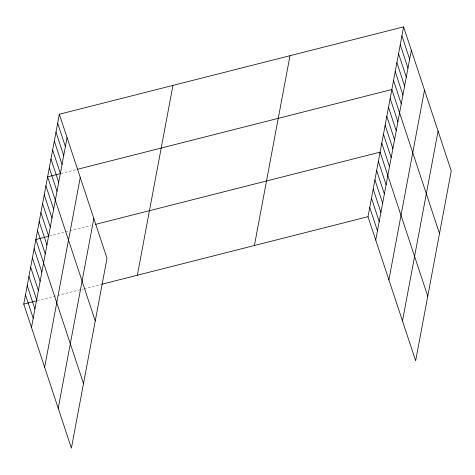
<?xml version="1.0" encoding="UTF-8"?>
<svg xmlns="http://www.w3.org/2000/svg" width="475" height="475" viewBox="0 0 475 475"><rect width="100%" height="100%" fill="white"/><g stroke="black" fill="none" stroke-linecap="round" stroke-linejoin="round"><path stroke-width="0.36" stroke-dasharray="2.38 1.78" d="M61.091 173.458L76.712 169.492M49.347 236.099L69.225 231.052M69.932 230.874L91.236 225.465M37.24 300.639L57.119 295.592M57.831 295.414L83.392 288.925M84.105 288.747L101.145 284.424"/><path stroke-width="0.71" d="M59.345 114.237L106.994 258.311L71.398 448.133L23.75 304.065L59.345 114.237L403.602 26.867L451.25 170.935L415.655 360.762L368.006 216.689L403.602 26.867M31.481 327.429L67.076 137.607M44.65 367.264L80.251 177.442M58.223 408.304L93.824 218.476M137.352 275.233L172.953 85.405M254.404 245.522L289.999 55.7M375.731 240.059L411.332 50.237M388.906 279.888L424.508 90.066M402.479 320.928L438.075 131.106M60.378 173.636L47.601 176.884L95.249 320.952M77.419 169.314L391.857 89.508L439.5 233.575M48.634 236.283L35.851 239.525L83.499 383.592M95.493 224.384L380.107 152.148L427.755 296.222M23.75 304.065L36.533 300.817M101.852 284.24L368.006 216.689M401.927 35.815L409.652 59.185M400.247 44.763L407.978 68.133M398.567 53.711L406.297 77.081M396.892 62.664L404.617 86.028M395.212 71.612L402.942 94.976M393.532 80.56L401.262 103.93M390.177 98.456L397.907 121.826M388.503 107.409L396.227 130.773M386.822 116.357L394.547 139.721M385.142 125.305L392.872 148.669M383.468 134.253L391.192 157.623M381.787 143.201L389.518 166.571M378.379 161.369L386.11 184.739M376.651 170.59L384.376 193.96M374.923 179.811L382.648 203.181M373.19 189.032L380.92 212.396M371.462 198.253L379.192 221.617M369.734 207.468L377.465 230.838M57.671 123.191L65.396 146.555M55.991 132.139L63.721 155.503M54.316 141.087L62.041 164.457M52.636 150.035L60.367 173.405M50.956 158.982L58.686 182.352M49.281 167.93L57.006 191.3M45.921 185.832L53.651 209.196M44.246 194.78L51.971 218.15M42.566 203.727L50.297 227.098M40.886 212.675L48.616 236.045M39.211 221.629L46.936 244.993M37.531 230.577L45.262 253.941M34.123 248.746L41.853 272.11M32.395 257.967L40.126 281.331M30.667 267.182L38.392 290.552M28.939 276.402L36.664 299.772M27.206 285.623L34.936 308.993M25.478 294.844L33.208 318.214"/></g></svg>
